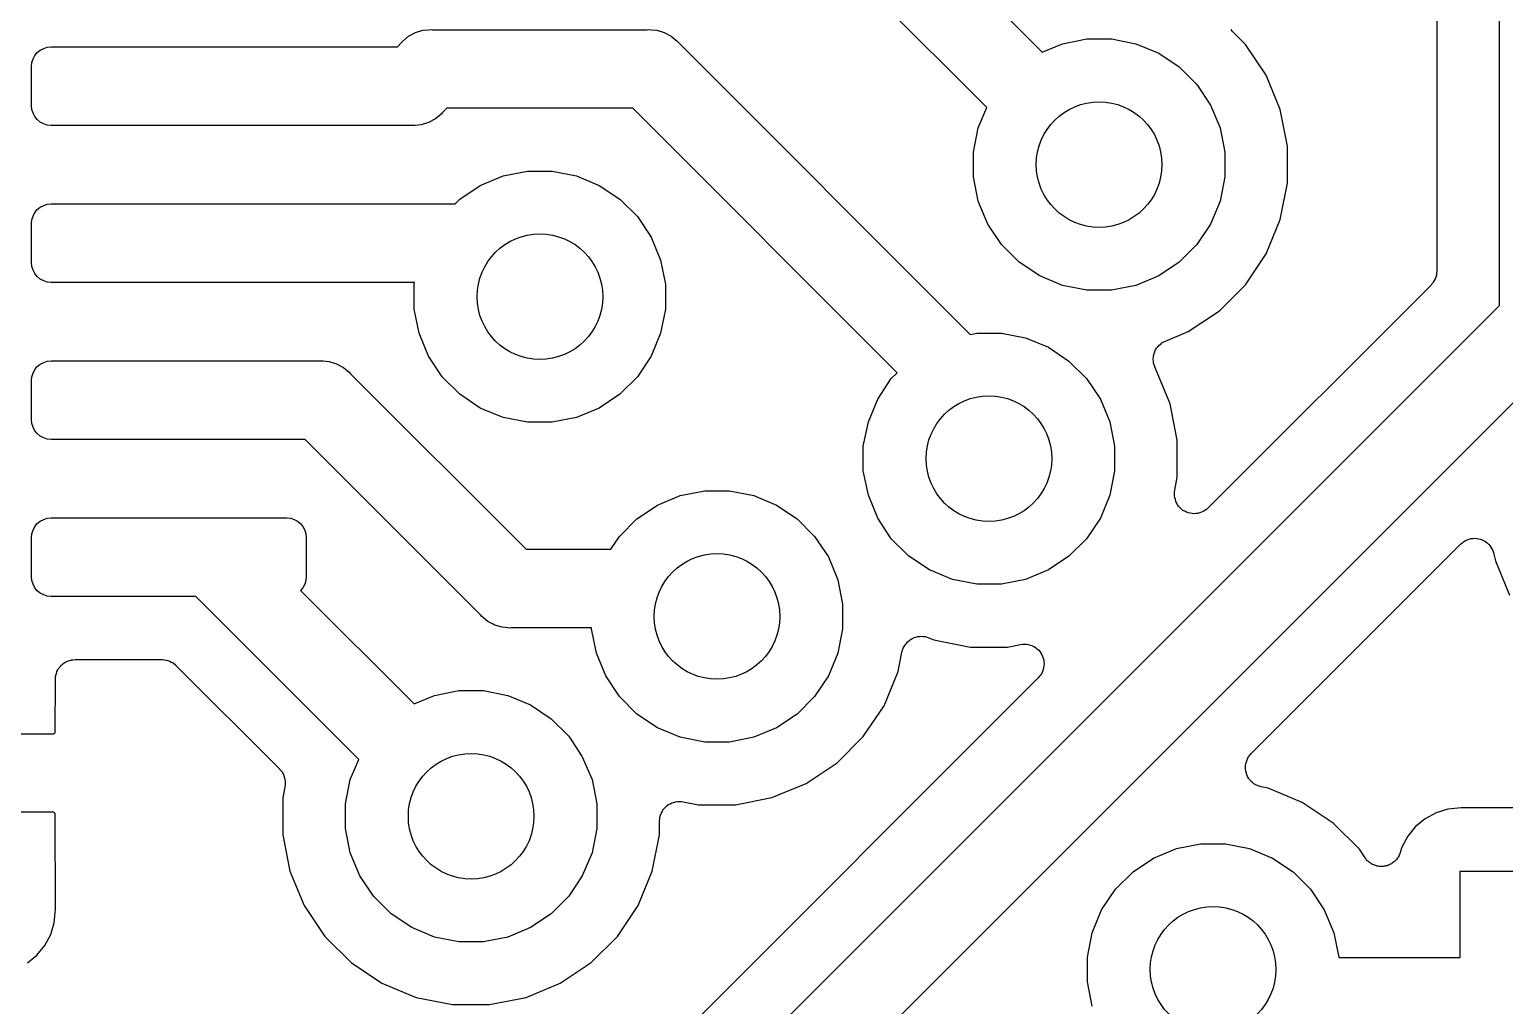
# Model space of a CAD drawing. Extents: x 113.2 to 188.8, y -123.8 to -78.2.
# Drawn here: x 159.394 to 164.091, y -96.578 to -93.47 of the extents above; entities that cross this region are included whole.
import ezdxf

# ---------------------------------------------------------------- set-up
doc = ezdxf.new("R2010")
doc.units = 0
doc.layers.add('BLACK', color=7, linetype='CONTINUOUS')

msp = doc.modelspace()

# ---------------------------------------------------------------- linework, layer by layer
at = {"layer": 'BLACK', "linetype": 'CONTINUOUS'}
for p, q in [((164.075, -94.3482), (164.075, -91.6518)), ((163.875, -91.7607), (163.875, -94.2393)), ((162.138, -93.0614), (162.619, -93.5419)), ((162.442, -93.7186), (161.994, -93.2705)), ((160.601, -93.4911), (160.623, -93.4795)), ((160.623, -93.4795), (160.646, -93.4723)), ((160.646, -93.4723), (160.665, -93.4705)), ((160.665, -93.4705), (160.671, -93.4699)), ((160.665, -93.4705), (160.665, -93.4705)), ((160.671, -93.4699), (160.677, -93.4705)), ((160.677, -93.4705), (161.361, -93.4705)), ((161.361, -93.4705), (161.367, -93.4699)), ((161.367, -93.4699), (161.373, -93.4705)), ((161.373, -93.4705), (161.373, -93.4705)), ((161.373, -93.4705), (161.391, -93.4723)), ((161.391, -93.4723), (161.415, -93.4795)), ((161.415, -93.4795), (161.437, -93.4911)), ((163.22, -93.4698), (163.22, -93.4696)), ((163.221, -93.4699), (163.22, -93.4698)), ((163.224, -93.4745), (163.221, -93.4699)), ((163.228, -93.4792), (163.224, -93.4745)), ((163.228, -93.4795), (163.228, -93.4792)), ((163.229, -93.4798), (163.228, -93.4795)), ((163.228, -93.4795), (163.228, -93.4795)), ((163.228, -93.4795), (163.228, -93.4795)), ((163.266, -93.5173), (163.229, -93.4798)), ((159.439, -93.5298), (159.45, -93.5262)), ((159.45, -93.5262), (159.463, -93.525)), ((159.463, -93.525), (160.565, -93.525)), ((160.565, -93.525), (160.578, -93.5114)), ((160.578, -93.5114), (160.582, -93.5067)), ((160.582, -93.5067), (160.601, -93.4911)), ((161.437, -93.4911), (161.456, -93.5067)), ((161.456, -93.5067), (161.46, -93.5115)), ((161.46, -93.5115), (162.389, -94.4404)), ((162.619, -93.5419), (162.683, -93.5152)), ((162.683, -93.5152), (162.761, -93.4998)), ((162.761, -93.4998), (162.839, -93.4998)), ((162.839, -93.4998), (162.917, -93.5152)), ((162.917, -93.5152), (162.99, -93.5453)), ((163.332, -93.6156), (163.266, -93.5173)), ((159.401, -93.5753), (159.405, -93.5636)), ((159.405, -93.5636), (159.411, -93.5528)), ((159.411, -93.5528), (159.418, -93.5433)), ((159.418, -93.5433), (159.428, -93.5355)), ((159.428, -93.5355), (159.439, -93.5298)), ((162.99, -93.5453), (163.055, -93.5891)), ((159.4, -93.5875), (159.401, -93.5753)), ((159.4, -93.7125), (159.4, -93.5875)), ((163.055, -93.5891), (163.111, -93.6448)), ((163.377, -93.7248), (163.332, -93.6156)), ((163.111, -93.6448), (163.155, -93.7103)), ((159.401, -93.7247), (159.4, -93.7125)), ((163.155, -93.7103), (163.185, -93.7831)), ((159.405, -93.7364), (159.401, -93.7247)), ((159.411, -93.7472), (159.405, -93.7364)), ((159.418, -93.7567), (159.411, -93.7472)), ((159.428, -93.7645), (159.418, -93.7567)), ((160.686, -93.7544), (160.664, -93.766)), ((160.705, -93.7388), (160.686, -93.7544)), ((160.709, -93.734), (160.705, -93.7388)), ((160.723, -93.7205), (160.709, -93.734)), ((161.315, -93.7205), (160.723, -93.7205)), ((162.157, -94.5626), (161.315, -93.7205)), ((162.415, -93.7831), (162.442, -93.7186)), ((163.4, -93.8407), (163.377, -93.7248)), ((159.439, -93.7702), (159.428, -93.7645)), ((159.45, -93.7738), (159.439, -93.7702)), ((159.463, -93.775), (159.45, -93.7738)), ((160.61, -93.775), (159.463, -93.775)), ((160.616, -93.7756), (160.61, -93.775)), ((160.622, -93.775), (160.616, -93.7756)), ((160.641, -93.7732), (160.622, -93.775)), ((160.622, -93.775), (160.622, -93.775)), ((160.664, -93.766), (160.641, -93.7732)), ((162.4, -93.8604), (162.415, -93.7831)), ((163.185, -93.7831), (163.2, -93.8604)), ((163.4, -93.9589), (163.4, -93.8407)), ((162.4, -93.9392), (162.4, -93.8604)), ((163.2, -93.8604), (163.2, -93.9392)), ((160.829, -93.966), (160.902, -93.9359)), ((160.902, -93.9359), (160.979, -93.9205)), ((160.979, -93.9205), (161.058, -93.9205)), ((161.058, -93.9205), (161.136, -93.9359)), ((161.136, -93.9359), (161.208, -93.966)), ((162.415, -94.0165), (162.4, -93.9392)), ((163.2, -93.9392), (163.185, -94.0165)), ((160.764, -94.0098), (160.829, -93.966)), ((161.208, -93.966), (161.274, -94.0098)), ((163.377, -94.0748), (163.4, -93.9589)), ((159.411, -94.0528), (159.418, -94.0433)), ((159.418, -94.0433), (159.428, -94.0355)), ((159.428, -94.0355), (159.439, -94.0298)), ((159.439, -94.0298), (159.45, -94.0262)), ((159.45, -94.0262), (159.463, -94.025)), ((159.463, -94.025), (160.749, -94.025)), ((160.749, -94.025), (160.764, -94.0098)), ((161.274, -94.0098), (161.33, -94.0655)), ((162.446, -94.0893), (162.415, -94.0165)), ((163.185, -94.0165), (163.155, -94.0893)), ((159.4, -94.0875), (159.401, -94.0753)), ((159.4, -94.2125), (159.4, -94.0875)), ((159.401, -94.0753), (159.405, -94.0636)), ((159.405, -94.0636), (159.411, -94.0528)), ((161.33, -94.0655), (161.373, -94.131)), ((162.489, -94.1548), (162.446, -94.0893)), ((163.155, -94.0893), (163.111, -94.1548)), ((163.332, -94.184), (163.377, -94.0748)), ((161.373, -94.131), (161.403, -94.2038)), ((162.545, -94.2105), (162.489, -94.1548)), ((163.111, -94.1548), (163.055, -94.2105)), ((163.266, -94.2823), (163.332, -94.184)), ((159.401, -94.2247), (159.4, -94.2125)), ((159.405, -94.2364), (159.401, -94.2247)), ((161.403, -94.2038), (161.419, -94.2811)), ((162.611, -94.2543), (162.545, -94.2105)), ((163.055, -94.2105), (162.99, -94.2543)), ((159.411, -94.2472), (159.405, -94.2364)), ((159.418, -94.2567), (159.411, -94.2472)), ((159.428, -94.2645), (159.418, -94.2567)), ((159.439, -94.2702), (159.428, -94.2645)), ((159.45, -94.2738), (159.439, -94.2702)), ((159.463, -94.275), (159.45, -94.2738)), ((160.62, -94.275), (159.463, -94.275)), ((160.619, -94.2811), (160.62, -94.275)), ((162.683, -94.2844), (162.611, -94.2543)), ((162.99, -94.2543), (162.917, -94.2844)), ((163.864, -94.2749), (163.86, -94.2793)), ((163.867, -94.2692), (163.864, -94.2743)), ((163.864, -94.2743), (163.864, -94.2746)), ((163.864, -94.2746), (163.864, -94.2749)), ((163.87, -94.2641), (163.867, -94.2692)), ((163.872, -94.258), (163.87, -94.2635)), ((163.87, -94.2635), (163.87, -94.2638)), ((163.87, -94.2638), (163.87, -94.2641)), ((163.874, -94.2524), (163.872, -94.258)), ((163.875, -94.2402), (163.874, -94.246)), ((163.874, -94.246), (163.874, -94.2518)), ((163.874, -94.2518), (163.874, -94.2521)), ((163.874, -94.2521), (163.874, -94.2524)), ((163.875, -94.2393), (163.875, -94.2396)), ((163.875, -94.2396), (163.875, -94.2396)), ((163.875, -94.2396), (163.875, -94.2396)), ((163.875, -94.2396), (163.875, -94.2402)), ((160.619, -94.3599), (160.619, -94.2811)), ((161.419, -94.2811), (161.419, -94.3599)), ((162.761, -94.2998), (162.683, -94.2844)), ((162.839, -94.2998), (162.761, -94.2998)), ((162.917, -94.2844), (162.839, -94.2998)), ((163.857, -94.2838), (163.147, -94.9933)), ((163.183, -94.3658), (163.266, -94.2823)), ((163.86, -94.2793), (163.857, -94.2838)), ((160.634, -94.4372), (160.619, -94.3599)), ((161.091, -97.3323), (164.075, -94.3482)), ((161.419, -94.3599), (161.403, -94.4372)), ((163.084, -94.4315), (163.183, -94.3658)), ((160.664, -94.51), (160.634, -94.4372)), ((161.403, -94.4372), (161.373, -94.51)), ((162.389, -94.4404), (162.41, -94.4362)), ((162.41, -94.4362), (162.489, -94.4362)), ((162.489, -94.4362), (162.566, -94.4516)), ((162.566, -94.4516), (162.639, -94.4817)), ((163, -94.4674), (163.006, -94.4647)), ((163.006, -94.4647), (163.011, -94.4619)), ((163.011, -94.4619), (163.084, -94.4315)), ((160.708, -94.5755), (160.664, -94.51)), ((164.284, -94.4927), (161.3, -97.4768)), ((161.373, -94.51), (161.33, -94.5755)), ((162.639, -94.4817), (162.704, -94.5255)), ((162.972, -94.5192), (162.973, -94.5132)), ((162.973, -94.5074), (162.974, -94.5072)), ((162.973, -94.5132), (162.973, -94.5074)), ((162.974, -94.507), (162.975, -94.5012)), ((162.974, -94.5072), (162.974, -94.507)), ((162.975, -94.5012), (162.977, -94.4957)), ((162.977, -94.4953), (162.98, -94.4901)), ((162.977, -94.4955), (162.977, -94.4953)), ((162.977, -94.4957), (162.977, -94.4955)), ((162.98, -94.4901), (162.983, -94.4849)), ((162.983, -94.4846), (162.987, -94.48)), ((162.983, -94.4847), (162.983, -94.4846)), ((162.983, -94.4849), (162.983, -94.4847)), ((162.987, -94.48), (162.991, -94.4754)), ((162.991, -94.4751), (162.996, -94.4715)), ((162.991, -94.4753), (162.991, -94.4751)), ((162.991, -94.4754), (162.991, -94.4753)), ((162.996, -94.4715), (163, -94.4676)), ((163, -94.4676), (163, -94.4674)), ((163, -94.4676), (163, -94.4676)), ((159.405, -94.5636), (159.411, -94.5528)), ((159.411, -94.5528), (159.418, -94.5433)), ((159.418, -94.5433), (159.428, -94.5355)), ((159.428, -94.5355), (159.439, -94.5298)), ((159.439, -94.5298), (159.45, -94.5262)), ((159.45, -94.5262), (159.463, -94.525)), ((159.463, -94.525), (160.317, -94.525)), ((160.317, -94.525), (160.323, -94.5244)), ((160.323, -94.5244), (160.329, -94.525)), ((160.329, -94.525), (160.329, -94.525)), ((160.329, -94.525), (160.348, -94.5268)), ((160.348, -94.5268), (160.371, -94.534)), ((160.371, -94.534), (160.393, -94.5456)), ((160.393, -94.5456), (160.412, -94.5612)), ((162.704, -94.5255), (162.76, -94.5812)), ((162.972, -94.5194), (162.972, -94.5192)), ((162.972, -94.5196), (162.972, -94.5194)), ((162.973, -94.5255), (162.972, -94.5196)), ((162.973, -94.5314), (162.973, -94.5255)), ((162.973, -94.5316), (162.973, -94.5314)), ((162.973, -94.5318), (162.973, -94.5316)), ((162.975, -94.5374), (162.973, -94.5318)), ((162.977, -94.5432), (162.975, -94.5374)), ((162.977, -94.5434), (162.977, -94.5432)), ((162.977, -94.5436), (162.977, -94.5434)), ((162.979, -94.5487), (162.977, -94.5436)), ((162.98, -94.5489), (162.979, -94.5487)), ((163.026, -94.6612), (162.98, -94.5489)), ((159.4, -94.5875), (159.401, -94.5753)), ((159.4, -94.7125), (159.4, -94.5875)), ((159.401, -94.5753), (159.405, -94.5636)), ((160.412, -94.5612), (160.416, -94.566)), ((160.416, -94.566), (160.975, -95.125)), ((160.764, -94.6312), (160.708, -94.5755)), ((161.33, -94.5755), (161.274, -94.6312)), ((162.095, -94.6468), (162.138, -94.5812)), ((162.138, -94.5812), (162.157, -94.5626)), ((162.76, -94.5812), (162.804, -94.6468)), ((160.829, -94.675), (160.764, -94.6312)), ((161.274, -94.6312), (161.208, -94.675)), ((162.065, -94.7195), (162.095, -94.6468)), ((162.804, -94.6468), (162.834, -94.7195)), ((160.902, -94.7051), (160.829, -94.675)), ((161.208, -94.675), (161.136, -94.7051)), ((163.049, -94.7771), (163.026, -94.6612)), ((159.401, -94.7247), (159.4, -94.7125)), ((159.405, -94.7364), (159.401, -94.7247)), ((159.411, -94.7472), (159.405, -94.7364)), ((159.418, -94.7567), (159.411, -94.7472)), ((160.979, -94.7205), (160.902, -94.7051)), ((161.058, -94.7205), (160.979, -94.7205)), ((161.136, -94.7051), (161.058, -94.7205)), ((162.049, -94.7968), (162.065, -94.7195)), ((162.834, -94.7195), (162.849, -94.7968)), ((159.428, -94.7645), (159.418, -94.7567)), ((159.439, -94.7702), (159.428, -94.7645)), ((159.45, -94.7738), (159.439, -94.7702)), ((159.463, -94.775), (159.45, -94.7738)), ((160.271, -94.775), (159.463, -94.775)), ((160.83, -95.334), (160.271, -94.775)), ((163.049, -94.8953), (163.049, -94.7771)), ((162.049, -94.8756), (162.049, -94.7968)), ((162.849, -94.7968), (162.849, -94.8756)), ((162.065, -94.9529), (162.049, -94.8756)), ((162.849, -94.8756), (162.834, -94.9529)), ((163.041, -94.9366), (163.049, -94.8953)), ((161.394, -94.9843), (161.466, -94.9541)), ((161.466, -94.9541), (161.544, -94.9388)), ((161.544, -94.9388), (161.623, -94.9388)), ((161.623, -94.9388), (161.7, -94.9541)), ((161.7, -94.9541), (161.773, -94.9843)), ((162.095, -95.0257), (162.065, -94.9529)), ((162.834, -94.9529), (162.804, -95.0257)), ((163.04, -94.9423), (163.041, -94.9366)), ((163.04, -94.9487), (163.04, -94.9423)), ((163.04, -94.9488), (163.04, -94.9487)), ((163.04, -94.9487), (163.04, -94.9487)), ((163.04, -94.9549), (163.04, -94.9488)), ((163.041, -94.9609), (163.04, -94.9549)), ((163.041, -94.961), (163.041, -94.9609)), ((163.043, -94.9668), (163.041, -94.961)), ((163.041, -94.961), (163.041, -94.961)), ((163.044, -94.9726), (163.043, -94.9668)), ((163.044, -94.9727), (163.044, -94.9726)), ((163.044, -94.9728), (163.044, -94.9727)), ((163.047, -94.9782), (163.044, -94.9728)), ((163.05, -94.9835), (163.047, -94.9782)), ((159.428, -95.0355), (159.439, -95.0298)), ((159.439, -95.0298), (159.45, -95.0262)), ((159.45, -95.0262), (159.463, -95.025)), ((159.463, -95.025), (159.969, -95.025)), ((159.969, -95.025), (159.975, -95.0244)), ((159.975, -95.0244), (159.981, -95.025)), ((159.981, -95.025), (160.213, -95.025)), ((160.213, -95.025), (160.225, -95.0262)), ((160.225, -95.0262), (160.236, -95.0298)), ((160.236, -95.0298), (160.247, -95.0355)), ((161.272, -95.0838), (161.328, -95.0281)), ((161.328, -95.0281), (161.394, -94.9843)), ((161.773, -94.9843), (161.838, -95.0281)), ((161.838, -95.0281), (161.894, -95.0838)), ((162.138, -95.0912), (162.095, -95.0257)), ((162.804, -95.0257), (162.76, -95.0912)), ((163.05, -94.9836), (163.05, -94.9835)), ((163.05, -94.9835), (163.05, -94.9835)), ((163.054, -94.9884), (163.05, -94.9836)), ((163.058, -94.993), (163.054, -94.9884)), ((163.058, -94.9931), (163.058, -94.993)), ((163.062, -94.9969), (163.058, -94.9931)), ((163.058, -94.9931), (163.058, -94.9931)), ((163.067, -95.0009), (163.062, -94.9969)), ((163.067, -95.001), (163.067, -95.0009)), ((163.067, -95.0009), (163.067, -95.0009)), ((163.073, -95.0038), (163.067, -95.001)), ((163.078, -95.0067), (163.073, -95.0038)), ((163.078, -95.0068), (163.078, -95.0067)), ((163.084, -95.0085), (163.078, -95.0068)), ((163.078, -95.0068), (163.078, -95.0068)), ((163.09, -95.0104), (163.084, -95.0085)), ((163.096, -95.0111), (163.09, -95.0104)), ((163.09, -95.0104), (163.09, -95.0104)), ((163.09, -95.0104), (163.09, -95.0104)), ((163.102, -95.0117), (163.096, -95.0111)), ((163.108, -95.0112), (163.102, -95.0117)), ((163.102, -95.0117), (163.102, -95.0117)), ((163.102, -95.0117), (163.102, -95.0117)), ((163.114, -95.0107), (163.108, -95.0112)), ((163.12, -95.0089), (163.114, -95.0106)), ((163.114, -95.0106), (163.114, -95.0106)), ((163.114, -95.0106), (163.114, -95.0107)), ((163.126, -95.0072), (163.12, -95.0089)), ((163.131, -95.0044), (163.126, -95.0072)), ((163.126, -95.0072), (163.126, -95.0072)), ((163.126, -95.0072), (163.126, -95.0072)), ((163.137, -95.0016), (163.131, -95.0044)), ((163.142, -94.9978), (163.137, -95.0015)), ((163.137, -95.0015), (163.137, -95.0015)), ((163.137, -95.0015), (163.137, -95.0016)), ((163.146, -94.9939), (163.142, -94.9978)), ((163.147, -94.9933), (163.146, -94.9939)), ((159.4, -95.0875), (159.401, -95.0753)), ((159.401, -95.0753), (159.405, -95.0636)), ((159.405, -95.0636), (159.411, -95.0528)), ((159.411, -95.0528), (159.418, -95.0433)), ((159.418, -95.0433), (159.428, -95.0355)), ((160.247, -95.0355), (160.257, -95.0433)), ((160.257, -95.0433), (160.264, -95.0528)), ((160.264, -95.0528), (160.27, -95.0636)), ((160.27, -95.0636), (160.274, -95.0753)), ((160.274, -95.0753), (160.275, -95.0875)), ((159.4, -95.2125), (159.4, -95.0875)), ((160.275, -95.0875), (160.275, -95.2125)), ((161.245, -95.125), (161.272, -95.0838)), ((161.894, -95.0838), (161.938, -95.1493)), ((162.194, -95.1469), (162.138, -95.0912)), ((162.76, -95.0912), (162.704, -95.1469)), ((163.284, -95.7754), (163.951, -95.1083)), ((163.951, -95.1083), (163.952, -95.1079)), ((163.952, -95.1077), (163.957, -95.1039)), ((163.952, -95.1079), (163.952, -95.1077)), ((163.952, -95.1079), (163.952, -95.1079)), ((163.952, -95.1079), (163.952, -95.1079)), ((163.957, -95.1039), (163.961, -95.1002)), ((163.961, -95.1001), (163.962, -95.1)), ((163.961, -95.1002), (163.961, -95.1001)), ((163.962, -95.1), (163.967, -95.0973)), ((163.967, -95.0973), (163.972, -95.0945)), ((163.972, -95.0944), (163.978, -95.0927)), ((163.972, -95.0945), (163.972, -95.0944)), ((163.972, -95.0944), (163.972, -95.0944)), ((163.978, -95.0927), (163.984, -95.091)), ((163.984, -95.091), (163.99, -95.0904)), ((163.984, -95.091), (163.984, -95.091)), ((163.984, -95.091), (163.984, -95.091)), ((163.99, -95.0904), (163.996, -95.0899)), ((163.996, -95.0899), (163.996, -95.0899)), ((163.996, -95.0899), (163.996, -95.0899)), ((163.996, -95.0899), (164.002, -95.0905)), ((164.002, -95.0905), (164.008, -95.0912)), ((164.008, -95.0912), (164.008, -95.0912)), ((164.008, -95.0912), (164.009, -95.0912)), ((164.009, -95.0912), (164.014, -95.093)), ((164.014, -95.093), (164.02, -95.0948)), ((164.02, -95.0948), (164.02, -95.0948)), ((164.02, -95.0948), (164.02, -95.0949)), ((164.02, -95.0949), (164.026, -95.0978)), ((164.026, -95.0978), (164.031, -95.1006)), ((164.031, -95.1006), (164.031, -95.1007)), ((164.031, -95.1007), (164.031, -95.1008)), ((164.031, -95.1008), (164.036, -95.1046)), ((164.036, -95.1046), (164.04, -95.1084)), ((164.04, -95.1084), (164.04, -95.1085)), ((164.04, -95.1085), (164.041, -95.1086)), ((164.041, -95.1086), (164.044, -95.1132)), ((164.044, -95.1132), (164.048, -95.1179)), ((164.048, -95.1179), (164.048, -95.118)), ((164.048, -95.118), (164.048, -95.1181)), ((164.048, -95.1181), (164.051, -95.1232)), ((164.051, -95.1232), (164.054, -95.1287)), ((160.975, -95.125), (161.245, -95.125)), ((161.938, -95.1493), (161.968, -95.2221)), ((162.26, -95.1907), (162.194, -95.1469)), ((162.704, -95.1469), (162.639, -95.1907)), ((164.054, -95.1287), (164.054, -95.1289)), ((164.054, -95.1289), (164.054, -95.129)), ((164.054, -95.129), (164.056, -95.1346)), ((164.056, -95.1346), (164.057, -95.1405)), ((164.057, -95.1405), (164.062, -95.1618)), ((164.062, -95.1618), (164.107, -95.2709)), ((159.401, -95.2247), (159.4, -95.2125)), ((160.275, -95.2125), (160.274, -95.2247)), ((162.333, -95.2209), (162.26, -95.1907)), ((162.639, -95.1907), (162.566, -95.2209)), ((159.405, -95.2364), (159.401, -95.2247)), ((159.411, -95.2472), (159.405, -95.2364)), ((159.418, -95.2567), (159.411, -95.2472)), ((159.428, -95.2645), (159.418, -95.2567)), ((159.439, -95.2702), (159.428, -95.2645)), ((160.264, -95.2472), (160.257, -95.2557)), ((160.257, -95.2557), (160.619, -95.6171)), ((160.27, -95.2364), (160.264, -95.2472)), ((160.274, -95.2247), (160.27, -95.2364)), ((161.968, -95.2221), (161.983, -95.2994)), ((162.41, -95.2362), (162.333, -95.2209)), ((162.489, -95.2362), (162.41, -95.2362)), ((162.566, -95.2209), (162.489, -95.2362)), ((159.45, -95.2738), (159.439, -95.2702)), ((159.463, -95.275), (159.45, -95.2738)), ((159.923, -95.275), (159.463, -95.275)), ((160.442, -95.7939), (159.923, -95.275)), ((161.983, -95.2994), (161.983, -95.3781)), ((160.834, -95.3388), (160.83, -95.334)), ((160.839, -95.3427), (160.834, -95.3388)), ((160.853, -95.3544), (160.839, -95.3427)), ((160.87, -95.3633), (160.853, -95.3544)), ((160.875, -95.366), (160.87, -95.3633)), ((160.899, -95.3732), (160.875, -95.366)), ((160.917, -95.375), (160.899, -95.3732)), ((160.923, -95.3756), (160.917, -95.375)), ((160.917, -95.375), (160.917, -95.375)), ((160.929, -95.375), (160.923, -95.3756)), ((161.183, -95.375), (160.929, -95.375)), ((161.183, -95.3781), (161.183, -95.375)), ((161.199, -95.4554), (161.183, -95.3781)), ((161.983, -95.3781), (161.968, -95.4554)), ((162.21, -95.4063), (162.216, -95.4046)), ((162.216, -95.4046), (162.222, -95.4029)), ((162.222, -95.4028), (162.228, -95.4023)), ((162.222, -95.4029), (162.222, -95.4028)), ((162.222, -95.4029), (162.222, -95.4029)), ((162.228, -95.4023), (162.234, -95.4017)), ((162.234, -95.4017), (162.234, -95.4017)), ((162.234, -95.4017), (162.234, -95.4017)), ((162.234, -95.4017), (162.24, -95.4023)), ((162.24, -95.4023), (162.246, -95.4029)), ((162.246, -95.4029), (162.246, -95.403)), ((162.246, -95.403), (162.247, -95.403)), ((162.247, -95.403), (162.252, -95.4047)), ((162.252, -95.4047), (162.258, -95.4065)), ((162.16, -95.5138), (162.172, -95.4523)), ((162.172, -95.4518), (162.173, -95.4514)), ((162.172, -95.4523), (162.172, -95.4518)), ((162.172, -95.4518), (162.172, -95.4518)), ((162.172, -95.4518), (162.172, -95.4518)), ((162.173, -95.4514), (162.174, -95.4456)), ((162.174, -95.4456), (162.176, -95.4401)), ((162.176, -95.4397), (162.179, -95.4344)), ((162.176, -95.4399), (162.176, -95.4397)), ((162.176, -95.4401), (162.176, -95.4399)), ((162.179, -95.4344), (162.182, -95.4293)), ((162.182, -95.429), (162.186, -95.4244)), ((162.182, -95.4292), (162.182, -95.429)), ((162.182, -95.4293), (162.182, -95.4292)), ((162.186, -95.4244), (162.19, -95.4199)), ((162.19, -95.4196), (162.195, -95.4159)), ((162.19, -95.4197), (162.19, -95.4196)), ((162.19, -95.4199), (162.19, -95.4197)), ((162.195, -95.4159), (162.199, -95.4121)), ((162.199, -95.412), (162.2, -95.4119)), ((162.199, -95.4121), (162.199, -95.412)), ((162.2, -95.4119), (162.205, -95.4092)), ((162.205, -95.4092), (162.21, -95.4064)), ((162.21, -95.4064), (162.21, -95.4063)), ((162.21, -95.4063), (162.21, -95.4063)), ((162.258, -95.4065), (162.274, -95.4132)), ((162.274, -95.4132), (162.39, -95.4362)), ((162.39, -95.4362), (162.508, -95.4362)), ((162.508, -95.4362), (162.55, -95.428)), ((162.55, -95.4278), (162.557, -95.4273)), ((162.55, -95.4279), (162.55, -95.4278)), ((162.55, -95.428), (162.55, -95.4279)), ((162.55, -95.4279), (162.55, -95.4279)), ((162.55, -95.4279), (162.55, -95.4279)), ((162.557, -95.4273), (162.563, -95.4268)), ((162.563, -95.4268), (162.563, -95.4268)), ((162.563, -95.4268), (162.563, -95.4268)), ((162.563, -95.4268), (162.569, -95.4275)), ((162.569, -95.4275), (162.575, -95.4281)), ((162.575, -95.4281), (162.575, -95.4282)), ((162.575, -95.4282), (162.575, -95.4282)), ((162.575, -95.4282), (162.58, -95.4299)), ((162.58, -95.4299), (162.586, -95.4318)), ((162.586, -95.4318), (162.586, -95.4318)), ((162.586, -95.4318), (162.587, -95.4319)), ((162.587, -95.4319), (162.592, -95.4347)), ((162.592, -95.4347), (162.597, -95.4377)), ((162.597, -95.4377), (162.597, -95.4377)), ((162.597, -95.4377), (162.597, -95.4378)), ((162.597, -95.4378), (162.602, -95.4416)), ((162.602, -95.4416), (162.607, -95.4455)), ((162.607, -95.4455), (162.607, -95.4456)), ((162.607, -95.4456), (162.607, -95.4456)), ((162.607, -95.4456), (162.611, -95.4504)), ((162.611, -95.4504), (162.614, -95.4551)), ((159.487, -95.5034), (159.491, -95.499)), ((159.491, -95.499), (159.494, -95.4945)), ((159.494, -95.4945), (159.495, -95.4943)), ((159.495, -95.4941), (159.499, -95.4905)), ((159.495, -95.4943), (159.495, -95.4941)), ((159.499, -95.4905), (159.504, -95.4868)), ((159.504, -95.4864), (159.51, -95.4837)), ((159.504, -95.4866), (159.504, -95.4864)), ((159.504, -95.4868), (159.504, -95.4866)), ((159.51, -95.4837), (159.515, -95.481)), ((159.515, -95.4808), (159.521, -95.4791)), ((159.515, -95.4809), (159.515, -95.4808)), ((159.515, -95.481), (159.515, -95.4809)), ((159.521, -95.4791), (159.526, -95.4775)), ((159.526, -95.4775), (159.527, -95.4774)), ((159.527, -95.4773), (159.533, -95.4768)), ((159.527, -95.4774), (159.527, -95.4773)), ((159.533, -95.4768), (159.539, -95.4763)), ((159.539, -95.4763), (159.816, -95.4763)), ((159.816, -95.4763), (159.816, -95.4763)), ((159.816, -95.4763), (159.816, -95.4763)), ((159.816, -95.4763), (159.816, -95.4763)), ((159.816, -95.4763), (159.816, -95.4763)), ((159.816, -95.4763), (159.822, -95.4769)), ((159.822, -95.4769), (159.828, -95.4775)), ((159.828, -95.4775), (159.828, -95.4776)), ((159.828, -95.4776), (159.829, -95.4776)), ((159.829, -95.4776), (159.834, -95.4794)), ((159.834, -95.4794), (159.84, -95.4811)), ((159.84, -95.4811), (159.84, -95.4813)), ((159.84, -95.4813), (159.84, -95.4814)), ((159.84, -95.4814), (159.845, -95.4841)), ((159.845, -95.4841), (159.851, -95.4869)), ((159.851, -95.4869), (159.851, -95.4871)), ((159.851, -95.4871), (159.851, -95.4873)), ((159.851, -95.4873), (159.856, -95.491)), ((159.856, -95.491), (159.86, -95.4947)), ((159.86, -95.4947), (160.19, -95.8243)), ((161.229, -95.5282), (161.199, -95.4554)), ((161.968, -95.4554), (161.938, -95.5282)), ((162.614, -95.4551), (162.614, -95.4551)), ((162.614, -95.4551), (162.614, -95.4552)), ((162.614, -95.4552), (162.617, -95.4608)), ((162.617, -95.4608), (162.62, -95.4659)), ((162.62, -95.4659), (162.62, -95.466)), ((162.62, -95.466), (162.62, -95.4661)), ((162.62, -95.4661), (162.622, -95.472)), ((162.622, -95.472), (162.624, -95.4777)), ((162.624, -95.496), (162.623, -95.5021)), ((162.624, -95.4777), (162.624, -95.4777)), ((162.624, -95.4777), (162.624, -95.4778)), ((162.624, -95.4778), (162.624, -95.4837)), ((162.624, -95.4837), (162.625, -95.4899)), ((162.625, -95.49), (162.624, -95.496)), ((162.625, -95.4899), (162.625, -95.49)), ((162.625, -95.49), (162.625, -95.49)), ((159.475, -95.7085), (159.476, -95.5389)), ((159.476, -95.5321), (159.477, -95.5265)), ((159.476, -95.538), (159.476, -95.5321)), ((159.476, -95.5389), (159.476, -95.538)), ((159.477, -95.5258), (159.479, -95.5203)), ((159.477, -95.5262), (159.477, -95.5258)), ((159.477, -95.5265), (159.477, -95.5262)), ((159.479, -95.5203), (159.481, -95.5148)), ((159.481, -95.5141), (159.484, -95.509)), ((159.481, -95.5145), (159.481, -95.5141)), ((159.481, -95.5148), (159.481, -95.5145)), ((159.484, -95.509), (159.486, -95.504)), ((159.486, -95.504), (159.487, -95.5037)), ((159.487, -95.5037), (159.487, -95.5034)), ((162.606, -95.5341), (160.959, -97.1817)), ((161.272, -95.5937), (161.229, -95.5282)), ((161.938, -95.5282), (161.894, -95.5937)), ((162.115, -95.623), (162.16, -95.5138)), ((162.61, -95.5294), (162.606, -95.5341)), ((162.614, -95.5248), (162.61, -95.5294)), ((162.617, -95.5193), (162.614, -95.5246)), ((162.614, -95.5246), (162.614, -95.5247)), ((162.614, -95.5247), (162.614, -95.5248)), ((162.62, -95.514), (162.617, -95.5193)), ((162.622, -95.5079), (162.62, -95.5138)), ((162.62, -95.5138), (162.62, -95.5139)), ((162.62, -95.5139), (162.62, -95.514)), ((162.623, -95.5022), (162.622, -95.5079)), ((162.623, -95.5021), (162.623, -95.5022)), ((162.623, -95.5022), (162.623, -95.5022)), ((160.619, -95.6171), (160.683, -95.5904)), ((160.683, -95.5904), (160.761, -95.575)), ((160.761, -95.575), (160.839, -95.575)), ((160.839, -95.575), (160.917, -95.5904)), ((160.917, -95.5904), (160.989, -95.6205)), ((161.328, -95.6495), (161.272, -95.5937)), ((161.894, -95.5937), (161.838, -95.6495)), ((160.989, -95.6205), (161.055, -95.6643)), ((162.049, -95.7212), (162.115, -95.623)), ((161.055, -95.6643), (161.111, -95.72)), ((161.394, -95.6932), (161.328, -95.6495)), ((161.838, -95.6495), (161.773, -95.6932)), ((159.275, -95.7125), (159.471, -95.7125)), ((159.471, -95.7125), (159.475, -95.7085)), ((161.111, -95.72), (161.154, -95.7855)), ((161.466, -95.7234), (161.394, -95.6932)), ((161.544, -95.7388), (161.466, -95.7234)), ((161.7, -95.7234), (161.623, -95.7388)), ((161.773, -95.6932), (161.7, -95.7234)), ((161.966, -95.8048), (162.049, -95.7212)), ((161.623, -95.7388), (161.544, -95.7388)), ((163.277, -95.7847), (163.28, -95.7801)), ((163.28, -95.7801), (163.284, -95.7754)), ((160.19, -95.8243), (160.19, -95.8245)), ((160.19, -95.8245), (160.19, -95.8245)), ((160.19, -95.8245), (160.19, -95.8246)), ((160.19, -95.8246), (160.19, -95.825)), ((160.19, -95.825), (160.194, -95.8295)), ((160.415, -95.8583), (160.442, -95.7939)), ((161.154, -95.7855), (161.185, -95.8583)), ((161.867, -95.8705), (161.966, -95.8048)), ((163.266, -95.8133), (163.267, -95.8074)), ((163.266, -95.8193), (163.266, -95.8133)), ((163.266, -95.8195), (163.266, -95.8193)), ((163.266, -95.8196), (163.266, -95.8195)), ((163.266, -95.8255), (163.266, -95.8196)), ((163.267, -95.8316), (163.266, -95.8255)), ((163.267, -95.8072), (163.269, -95.8015)), ((163.267, -95.8073), (163.267, -95.8072)), ((163.267, -95.8074), (163.267, -95.8073)), ((163.269, -95.8015), (163.271, -95.7957)), ((163.271, -95.7954), (163.274, -95.7902)), ((163.271, -95.7956), (163.271, -95.7954)), ((163.271, -95.7957), (163.271, -95.7956)), ((163.274, -95.7902), (163.276, -95.7849)), ((163.276, -95.7849), (163.277, -95.7848)), ((163.277, -95.7848), (163.277, -95.7847)), ((160.194, -95.8295), (160.198, -95.8341)), ((160.198, -95.8341), (160.198, -95.8343)), ((160.198, -95.8343), (160.198, -95.8346)), ((160.198, -95.8346), (160.201, -95.8397)), ((160.201, -95.8397), (160.203, -95.8449)), ((160.203, -95.8449), (160.204, -95.8452)), ((160.204, -95.8452), (160.204, -95.8455)), ((160.204, -95.8455), (160.205, -95.851)), ((160.205, -95.851), (160.207, -95.8566)), ((160.207, -95.8566), (160.207, -95.8569)), ((160.207, -95.8569), (160.207, -95.8572)), ((160.207, -95.8572), (160.208, -95.863)), ((160.208, -95.8753), (160.207, -95.8811)), ((160.208, -95.863), (160.208, -95.8688)), ((160.208, -95.8688), (160.208, -95.8691)), ((160.208, -95.8691), (160.208, -95.8695)), ((160.208, -95.8695), (160.208, -95.8753)), ((160.4, -95.9356), (160.415, -95.8583)), ((161.185, -95.8583), (161.2, -95.9356)), ((161.758, -95.9157), (161.867, -95.8705)), ((163.267, -95.8317), (163.267, -95.8316)), ((163.267, -95.8318), (163.267, -95.8317)), ((163.269, -95.8373), (163.267, -95.8318)), ((163.27, -95.8433), (163.269, -95.8373)), ((163.27, -95.8435), (163.27, -95.8433)), ((163.27, -95.8436), (163.27, -95.8435)), ((163.273, -95.8487), (163.27, -95.8436)), ((163.276, -95.8542), (163.273, -95.8487)), ((163.276, -95.8543), (163.276, -95.8542)), ((163.276, -95.8544), (163.276, -95.8543)), ((163.28, -95.8591), (163.276, -95.8544)), ((163.284, -95.8638), (163.28, -95.8591)), ((163.284, -95.8639), (163.284, -95.8638)), ((163.284, -95.864), (163.284, -95.8639)), ((163.288, -95.8678), (163.284, -95.864)), ((163.293, -95.8717), (163.288, -95.8678)), ((163.293, -95.8718), (163.293, -95.8717)), ((163.293, -95.8717), (163.293, -95.8717)), ((163.299, -95.8747), (163.293, -95.8718)), ((163.304, -95.8776), (163.299, -95.8747)), ((160.207, -95.8811), (160.2, -95.9159)), ((160.2, -95.9159), (160.2, -96.0341)), ((161.642, -95.9388), (161.758, -95.9157)), ((163.304, -95.8777), (163.304, -95.8776)), ((163.304, -95.8776), (163.304, -95.8776)), ((163.31, -95.8795), (163.304, -95.8777)), ((163.316, -95.8813), (163.31, -95.8795)), ((163.316, -95.8814), (163.316, -95.8813)), ((163.316, -95.8815), (163.316, -95.8814)), ((163.316, -95.8814), (163.316, -95.8814)), ((163.316, -95.8814), (163.316, -95.8814)), ((163.338, -95.8857), (163.316, -95.8815)), ((163.447, -95.9309), (163.338, -95.8857)), ((159.471, -95.9625), (159.275, -95.9625)), ((159.475, -95.9665), (159.471, -95.9625)), ((159.476, -96.272), (159.475, -95.9665)), ((160.4, -96.0144), (160.4, -95.9356)), ((161.2, -95.9356), (161.2, -96.0144)), ((161.403, -95.9719), (161.405, -95.9663)), ((161.405, -95.9659), (161.408, -95.9607)), ((161.405, -95.9661), (161.405, -95.9659)), ((161.405, -95.9663), (161.405, -95.9661)), ((161.408, -95.9607), (161.411, -95.9555)), ((161.411, -95.9551), (161.415, -95.9506)), ((161.411, -95.9553), (161.411, -95.9551)), ((161.411, -95.9555), (161.411, -95.9553)), ((161.415, -95.9506), (161.419, -95.946)), ((161.419, -95.9458), (161.423, -95.942)), ((161.419, -95.9459), (161.419, -95.9458)), ((161.419, -95.946), (161.419, -95.9459)), ((161.423, -95.942), (161.428, -95.9383)), ((161.428, -95.9381), (161.434, -95.9353)), ((161.428, -95.9382), (161.428, -95.9381)), ((161.428, -95.9383), (161.428, -95.9382)), ((161.434, -95.9353), (161.439, -95.9325)), ((161.439, -95.9324), (161.445, -95.9307)), ((161.439, -95.9325), (161.439, -95.9324)), ((161.439, -95.9325), (161.439, -95.9325)), ((161.445, -95.9307), (161.451, -95.929)), ((161.451, -95.9289), (161.457, -95.9284)), ((161.451, -95.929), (161.451, -95.9289)), ((161.451, -95.929), (161.451, -95.929)), ((161.457, -95.9284), (161.463, -95.9278)), ((161.463, -95.9278), (161.463, -95.9278)), ((161.463, -95.9278), (161.463, -95.9278)), ((161.463, -95.9278), (161.469, -95.9284)), ((161.469, -95.9284), (161.475, -95.929)), ((161.475, -95.929), (161.524, -95.9388)), ((161.524, -95.9388), (161.642, -95.9388)), ((163.545, -95.9966), (163.447, -95.9309)), ((163.873, -95.9643), (163.838, -95.9829)), ((163.911, -95.9529), (163.873, -95.9643)), ((163.953, -95.9487), (163.911, -95.9529)), ((164.847, -95.9487), (163.953, -95.9487)), ((160.415, -96.0917), (160.4, -96.0144)), ((161.2, -96.0144), (161.185, -96.0917)), ((161.4, -95.9898), (161.401, -95.9838)), ((161.4, -95.9902), (161.4, -95.9898)), ((161.4, -95.9907), (161.4, -95.9902)), ((161.4, -95.9902), (161.4, -95.9902)), ((161.4, -95.9902), (161.4, -95.9902)), ((161.4, -96.0341), (161.4, -95.9907)), ((161.401, -95.9776), (161.403, -95.9719)), ((161.401, -95.9778), (161.401, -95.9776)), ((161.401, -95.978), (161.401, -95.9778)), ((161.401, -95.9838), (161.401, -95.978)), ((163.629, -96.0802), (163.545, -95.9966)), ((163.808, -96.0079), (163.783, -96.0383)), ((163.838, -95.9829), (163.808, -96.0079)), ((160.2, -96.0341), (160.223, -96.15)), ((161.377, -96.15), (161.4, -96.0341)), ((163.046, -96.078), (163.123, -96.0627)), ((163.123, -96.0627), (163.202, -96.0627)), ((163.202, -96.0627), (163.279, -96.078)), ((163.783, -96.0383), (163.764, -96.0731)), ((160.446, -96.1645), (160.415, -96.0917)), ((161.185, -96.0917), (161.154, -96.1645)), ((162.908, -96.152), (162.973, -96.1082)), ((162.973, -96.1082), (163.046, -96.078)), ((163.279, -96.078), (163.352, -96.1082)), ((163.352, -96.1082), (163.418, -96.152)), ((163.647, -96.1071), (163.629, -96.0802)), ((163.649, -96.1094), (163.647, -96.1071)), ((163.65, -96.1118), (163.649, -96.1094)), ((163.749, -96.11), (163.747, -96.1126)), ((163.751, -96.1075), (163.749, -96.11)), ((163.752, -96.1049), (163.751, -96.1075)), ((163.754, -96.1025), (163.752, -96.1049)), ((163.755, -96.0996), (163.754, -96.1025)), ((163.757, -96.0968), (163.755, -96.0996)), ((163.758, -96.0939), (163.757, -96.0968)), ((163.759, -96.0912), (163.758, -96.0939)), ((163.764, -96.0731), (163.759, -96.0904)), ((163.759, -96.0904), (163.759, -96.0912)), ((160.223, -96.15), (160.268, -96.2592)), ((161.332, -96.2592), (161.377, -96.15)), ((162.852, -96.2077), (162.908, -96.152)), ((163.418, -96.152), (163.473, -96.2077)), ((163.652, -96.1141), (163.65, -96.1118)), ((163.654, -96.1166), (163.652, -96.1141)), ((163.657, -96.1184), (163.654, -96.1166)), ((163.659, -96.1205), (163.657, -96.1184)), ((163.661, -96.1223), (163.659, -96.1205)), ((163.664, -96.1244), (163.661, -96.1223)), ((163.667, -96.1258), (163.664, -96.1244)), ((163.669, -96.1274), (163.667, -96.1258)), ((163.672, -96.1286), (163.669, -96.1274)), ((163.675, -96.1302), (163.672, -96.1286)), ((163.678, -96.131), (163.675, -96.1302)), ((163.68, -96.1322), (163.678, -96.131)), ((163.683, -96.1328), (163.68, -96.1322)), ((163.686, -96.1338), (163.683, -96.1328)), ((163.689, -96.1341), (163.686, -96.1338)), ((163.692, -96.1347), (163.689, -96.1341)), ((163.695, -96.1347), (163.692, -96.1347)), ((163.699, -96.135), (163.695, -96.1347)), ((163.702, -96.1347), (163.699, -96.135)), ((163.705, -96.1348), (163.702, -96.1347)), ((163.708, -96.1342), (163.705, -96.1348)), ((163.711, -96.1339), (163.708, -96.1342)), ((163.714, -96.133), (163.711, -96.1339)), ((163.717, -96.1325), (163.714, -96.133)), ((163.72, -96.1313), (163.717, -96.1325)), ((163.723, -96.1304), (163.72, -96.1313)), ((163.725, -96.129), (163.723, -96.1304)), ((163.728, -96.1279), (163.725, -96.129)), ((163.731, -96.1261), (163.728, -96.1279)), ((163.733, -96.1247), (163.731, -96.1261)), ((163.736, -96.1228), (163.733, -96.1247)), ((163.738, -96.1212), (163.736, -96.1228)), ((163.741, -96.119), (163.738, -96.1212)), ((163.743, -96.1169), (163.741, -96.119)), ((163.745, -96.1147), (163.743, -96.1169)), ((163.747, -96.1126), (163.745, -96.1147)), ((163.95, -96.425), (163.95, -96.15)), ((163.95, -96.15), (164.85, -96.15)), ((160.489, -96.23), (160.446, -96.1645)), ((161.154, -96.1645), (161.111, -96.23)), ((160.545, -96.2857), (160.489, -96.23)), ((161.111, -96.23), (161.055, -96.2857)), ((162.808, -96.2732), (162.852, -96.2077)), ((163.473, -96.2077), (163.517, -96.2732)), ((159.472, -96.3142), (159.476, -96.272)), ((160.268, -96.2592), (160.334, -96.3575)), ((160.611, -96.3295), (160.545, -96.2857)), ((161.055, -96.2857), (160.989, -96.3295)), ((161.266, -96.3575), (161.332, -96.2592)), ((162.778, -96.346), (162.808, -96.2732)), ((163.517, -96.2732), (163.547, -96.346)), ((159.461, -96.3519), (159.472, -96.3142)), ((160.683, -96.3596), (160.611, -96.3295)), ((160.989, -96.3295), (160.917, -96.3596)), ((159.417, -96.4171), (159.442, -96.3866)), ((159.442, -96.3866), (159.461, -96.3519)), ((160.334, -96.3575), (160.418, -96.441)), ((160.761, -96.375), (160.683, -96.3596)), ((160.839, -96.375), (160.761, -96.375)), ((160.917, -96.3596), (160.839, -96.375)), ((161.182, -96.441), (161.266, -96.3575)), ((162.763, -96.4233), (162.778, -96.346)), ((163.547, -96.346), (163.563, -96.4233)), ((159.387, -96.4421), (159.417, -96.4171)), ((162.763, -96.5021), (162.763, -96.4233)), ((163.563, -96.4233), (163.563, -96.425)), ((163.563, -96.425), (163.95, -96.425)), ((160.418, -96.441), (160.516, -96.5067)), ((161.084, -96.5067), (161.182, -96.441)), ((160.516, -96.5067), (160.625, -96.5519)), ((160.975, -96.5519), (161.084, -96.5067)), ((162.778, -96.5793), (162.763, -96.5021)), ((160.625, -96.5519), (160.741, -96.575)), ((160.741, -96.575), (160.859, -96.575)), ((160.859, -96.575), (160.975, -96.5519))]:
    msp.add_line(p, q, dxfattribs=at)
at = {"layer": 'BLACK'}
for centre in [(162.8, -93.8998), (161.019, -94.3205), (162.449, -94.8362), (161.583, -95.3388), (160.8, -95.975), (163.163, -96.4627)]:
    msp.add_circle(centre, 0.2, dxfattribs=at)

doc.saveas('drawing.dxf')
